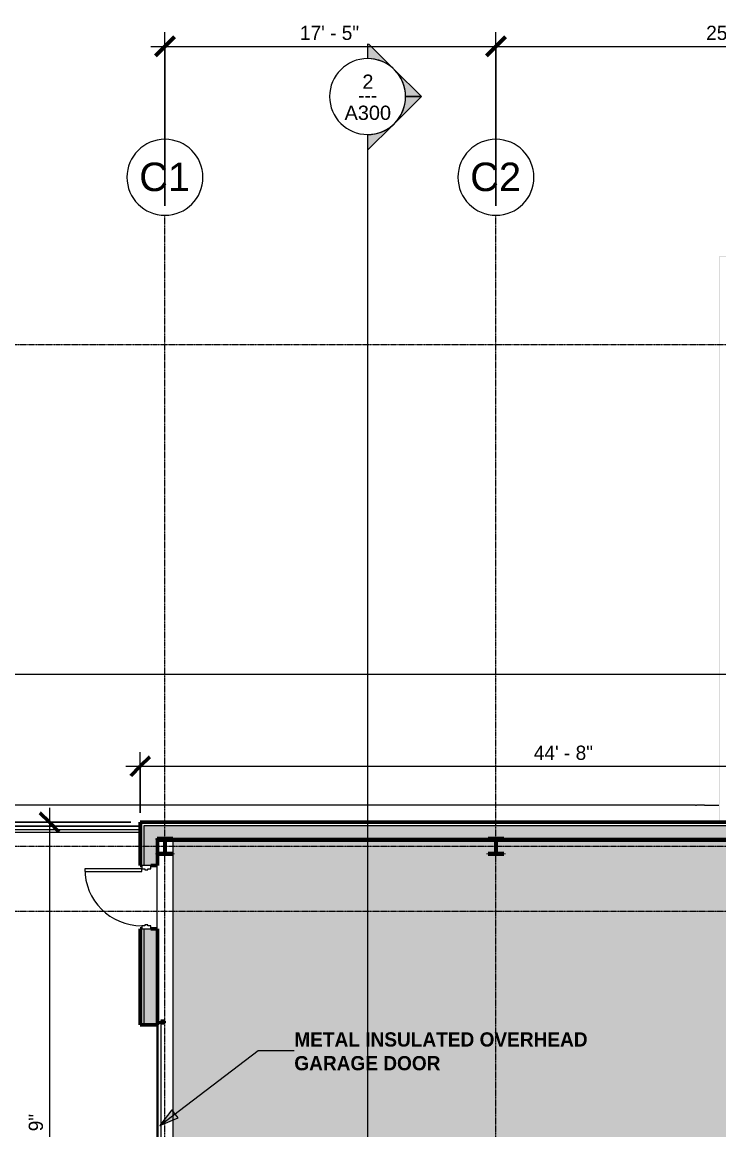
# Model space of a CAD drawing. Header units: inches. Extents: x -4133 to -1227, y 10223 to 12054.
# Drawn here: x -3652 to -3212, y 11264 to 11964 of the extents above; entities that cross this region are included whole.
import ezdxf

# ---------------------------------------------------------------- set-up
doc = ezdxf.new("R2010")
doc.units = ezdxf.units.IN
doc.header["$MEASUREMENT"] = 0
doc.linetypes.add('Grid Line 1_2_', pattern=[0.875, 0.5, -0.125, 0.125, -0.125])
for name, color, linetype, lineweight in [('A-ANNO-DIMS', 211, 'Continuous', 9), ('A-ANNO-DIMS-96', 211, 'Continuous', 9), ('A-DOOR', 31, 'Continuous', 13), ('A-DOOR-FRAM', 31, 'Continuous', 20), ('A-FLOR-HRAL', 11, 'Continuous', 9), ('A-WALL', 113, 'Continuous', 13), ('A-WALL-PATT', 111, 'Continuous', 20), ('C-BLDG-PADS', 91, 'Continuous', 13), ('C-TOPO', 7, 'Continuous', 9), ('G-ANNO-SYMB', 111, 'Continuous', 9), ('G-ANNO-TEXT', 231, 'Continuous', 9), ('S-COLS', 52, 'Continuous', 13), ('S-FNDN', 32, 'Continuous', 13), ('S-GRID', 1, 'Continuous', 9), ('S-GRID-IDEN', 1, 'Continuous', 9)]:
    doc.layers.add(name, color=color, linetype=linetype, lineweight=lineweight)
doc.styles.add('Arial', font='arial.ttf', dxfattribs={"height": 18})
doc.styles.add('Arial_1', font='arial.ttf', dxfattribs={"height": 9})
doc.styles.add('Century Gothic_1', font='ufonts.com_century-gothic.ttf', dxfattribs={"height": 9})
doc.styles.add('Century Gothic_B', font='GOTHICB.TTF', dxfattribs={"height": 9})
doc.dimstyles.new('OD__1__Tol__', dxfattribs={"dimscale": 12, "dimtxt": 9.397514, "dimasz": 1, "dimexe": 0.75, "dimexo": 0.5, "dimgap": 0.125, "dimtad": 1, "dimdec": 0, "dimzin": 3, "dimdsep": 46, "dimlunit": 4, "dimtxsty": 'Century Gothic_1', "dimblk1": 'OBLIQUE', "dimblk2": 'OBLIQUE', "dimsah": 1, "dimcen": 0.09, "dimdle": 0.75, "dimazin": 0, "dimtfac": 1, "dimtdec": 4, "dimtix": 1, "dimtmove": 0, "dimatfit": 3, "dimfxl": 1, "dimtvp": 1, "dimtfill": 1, "dimfrac": 2, "dimtolj": 1, "dimtzin": 0, "dimarcsym": 2})
pattern_1 = [(161.57, (0.48, 0.48), (-3.83995378, -1.544e-05), [0, -27.322, 3.034, 0]), (18.43, (-0.48, 0.48), (-3.83995378, 1.544e-05), [0, -27.322, 3.034, 0]), (108.43, (0.48, 0.48), (1.919622, -9.60052459), [9.106, -21.25]), (71.57, (-0.48, 0.48), (1.919622, 9.60052459), [9.106, -21.25])]
pattern_2 = [(0, (0, 0), (0, 4.798), []), (315, (0, 0), (4.7984266, 0), [6.786, -6.786]), (45, (0, 0), (4.7984266, 0), [6.786, -6.786])]

# ---------------------------------------------------------------- blocks, each defined once
blk = doc.blocks.new('Railing - Lapeyre - 1 1_2_ Post-V7-FLOOR PLAN - 1ST FLOOR PLAN')
at = {"layer": 'A-FLOR-HRAL'}
blk.add_arc((0, 0), 0.75, 180, 360, dxfattribs=at)
blk = doc.blocks.new('Railing - Railing-1341484-FLOOR PLAN - 1ST FLOOR PLAN')
at = {"layer": 'A-FLOR-HRAL'}
for p, q in [((-3773.12, 11454.02), (-3962.01, 11301.44)), ((-3961.07, 11300.28), (-3772.59, 11452.52)), ((-3577.83, 11454.02), (-3773.12, 11454.02)), ((-3772.59, 11452.52), (-3577.83, 11452.52)), ((-3961.07, 11300.28), (-3962.01, 11301.44))]:
    blk.add_line(p, q, dxfattribs=at)
blk.add_open_spline([(-3773.12, 11454.02), (-3773.12, 11454.02), (-3773.11, 11453.97), (-3773.05, 11453.81), (-3772.99, 11453.65), (-3772.94, 11453.5), (-3772.89, 11453.37), (-3772.86, 11453.27), (-3772.82, 11453.17), (-3772.78, 11453.04), (-3772.72, 11452.89), (-3772.67, 11452.73), (-3772.63, 11452.61), (-3772.6, 11452.54), (-3772.59, 11452.52), (-3772.59, 11452.52)], degree=3, knots=[0, 0, 0, 0, 0.166667, 0.25, 0.333333, 0.416667, 0.458333, 0.5, 0.541667, 0.583333, 0.666667, 0.75, 0.833333, 0.916667, 1, 1, 1, 1], dxfattribs=at)
at = {"rotation": 308.9304407069868}
blk.add_blockref('Railing - Lapeyre - 1 1_2_ Post-V7-FLOOR PLAN - 1ST FLOOR PLAN', (-3961.54, 11300.86), dxfattribs=at)
blk = doc.blocks.new('W-Wide Flange-Column - W10X49-1549803-FLOOR PLAN - 1ST FLOOR PLAN')
at = {"layer": 'S-COLS', "lineweight": 9}
h = blk.add_hatch(dxfattribs=at)
h.set_pattern_fill('FP_32', color=256, style=0, pattern_type=2)
h.set_pattern_definition([(45, (3353.203, -11443.53), (-9.503515, 9.503515), []), (45, (3353.203, -11429.13), (-9.503515, 9.503515), [])])
h.paths.add_polyline_path([(-5, -4.99), (5, -4.99), (5, -4.43), (0.86, -4.43), (0.6, -4.38), (0.37, -4.23), (0.22, -4), (0.17, -3.74), (0.17, 3.74), (0.22, 4), (0.37, 4.23), (0.6, 4.38), (0.86, 4.43), (5, 4.43), (5, 4.99), (-5, 4.99), (-5, 4.43), (-0.86, 4.43), (-0.6, 4.38), (-0.37, 4.23), (-0.22, 4), (-0.17, 3.74), (-0.17, -3.74), (-0.22, -4), (-0.37, -4.23), (-0.6, -4.38), (-0.86, -4.43), (-5, -4.43)], flags=0)
at = {"layer": 'S-COLS', "lineweight": 50}
for p, q in [((5, 4.99), (-5, 4.99)), ((-5, 4.99), (-5, 4.43)), ((-5, 4.43), (-0.86, 4.43)), ((-0.17, 3.74), (-0.17, -3.74)), ((0.17, -3.74), (0.17, 3.74)), ((0.86, 4.43), (5, 4.43)), ((5, 4.43), (5, 4.99)), ((-0.86, -4.43), (-5, -4.43)), ((-5, -4.43), (-5, -4.99)), ((-5, -4.99), (5, -4.99)), ((5, -4.43), (0.86, -4.43)), ((5, -4.99), (5, -4.43))]:
    blk.add_line(p, q, dxfattribs=at)
for centre, start, end in [((-0.86, 3.74), 0, 90), ((0.86, 3.74), 90, 180), ((-0.86, -3.74), 270, 0), ((0.86, -3.74), 180, 270)]:
    blk.add_arc(centre, 0.691, start, end, dxfattribs=at)
blk = doc.blocks.new('W-Wide Flange-Column - W10X49-V19-FLOOR PLAN - 1ST FLOOR PLAN')
at = {"layer": 'S-COLS', "lineweight": 9}
h = blk.add_hatch(dxfattribs=at)
h.set_pattern_fill('FP_33', color=256, style=0, pattern_type=2)
h.set_pattern_definition([(45, (3562.203, -11443.53), (-9.503515, 9.503515), []), (45, (3562.203, -11429.13), (-9.503515, 9.503515), [])])
h.paths.add_polyline_path([(-5, -4.99), (5, -4.99), (5, -4.43), (0.86, -4.43), (0.6, -4.38), (0.37, -4.23), (0.22, -4), (0.17, -3.74), (0.17, 3.74), (0.22, 4), (0.37, 4.23), (0.6, 4.38), (0.86, 4.43), (5, 4.43), (5, 4.99), (-5, 4.99), (-5, 4.43), (-0.86, 4.43), (-0.6, 4.38), (-0.37, 4.23), (-0.22, 4), (-0.17, 3.74), (-0.17, -3.74), (-0.22, -4), (-0.37, -4.23), (-0.6, -4.38), (-0.86, -4.43), (-5, -4.43)], flags=0)
at = {"layer": 'S-COLS', "lineweight": 50}
for p, q in [((5, 4.99), (-5, 4.99)), ((-5, 4.99), (-5, 4.43)), ((-5, 4.43), (-0.86, 4.43)), ((-0.17, 3.74), (-0.17, -3.74)), ((0.17, -3.74), (0.17, 3.74)), ((0.86, 4.43), (5, 4.43)), ((5, 4.43), (5, 4.99)), ((-0.86, -4.43), (-5, -4.43)), ((-5, -4.43), (-5, -4.99)), ((-5, -4.99), (5, -4.99)), ((5, -4.43), (0.86, -4.43)), ((5, -4.99), (5, -4.43))]:
    blk.add_line(p, q, dxfattribs=at)
for centre, start, end in [((-0.86, 3.74), 0, 90), ((0.86, 3.74), 90, 180), ((-0.86, -3.74), 270, 0), ((0.86, -3.74), 180, 270)]:
    blk.add_arc(centre, 0.691, start, end, dxfattribs=at)
blk = doc.blocks.new('Door-Sectional_DesignersChoice_Amarr - 16_x8_-1344022-FLOOR PLAN - 1ST FLOOR PLAN')
at = {"layer": 'A-DOOR'}
for p, q in [((-8.28, -41.35), (-8.28, -40.88)), ((-8.28, -40.88), (-7.28, -40.88)), ((-7.28, -40.88), (-7.28, -41.35)), ((-7, -39.59), (-7, -39.53)), ((-7, -39.53), (139, -39.53)), ((-7, -41.47), (-7, -39.59)), ((-7, -39.59), (139, -39.59)), ((-7, -41.53), (-7, -41.47)), ((-7, -41.47), (139, -41.47)), ((-7, -41.53), (139, -41.53)), ((139, -39.53), (139, -39.59)), ((139, -39.59), (139, -41.47)), ((139, -41.47), (139, -41.53)), ((139.28, -41.35), (139.28, -40.88)), ((139.28, -40.88), (140.28, -40.88)), ((140.28, -40.88), (140.28, -41.35))]:
    blk.add_line(p, q, dxfattribs=at)
at = {"layer": 'A-DOOR', "lineweight": 50}
for p, q in [((-7.28, -41.35), (-8.28, -41.35)), ((-8.28, -41.35), (-8.28, -43.35)), ((-7.28, -43.35), (-7.28, -41.35)), ((140.28, -41.35), (139.28, -41.35)), ((139.28, -41.35), (139.28, -43.35)), ((140.28, -43.35), (140.28, -41.35)), ((-8.28, -43.35), (-7.28, -43.35)), ((139.28, -43.35), (140.28, -43.35))]:
    blk.add_line(p, q, dxfattribs=at)
blk = doc.blocks.new('Door-Passage-Single-Flush - 36_ x 80_-1396074-FLOOR PLAN - 1ST FLOOR PLAN')
at = {"layer": 'A-DOOR', "lineweight": 20}
for p, q in [((18, 40.6875), (16.25, 40.6875)), ((16.25, 40.6875), (16.25, 4.6875)), ((18, 4.6875), (18, 40.6875)), ((16.25, 4.6875), (18, 4.6875))]:
    blk.add_line(p, q, dxfattribs=at)
at = {"layer": 'A-DOOR', "lineweight": 9}
blk.add_arc((18, 4.6875), 36, 90, 180, dxfattribs=at)
at = {"layer": 'A-DOOR-FRAM'}
for p, q in [((-18, 4.6875), (-20, 4.6875)), ((-20, 4.6875), (-20, -1.0625)), ((-18, 2.75), (-18, 4.6875)), ((-17.375, 2.75), (-18, 2.75)), ((-18, -1.0625), (-18, 0.875)), ((-18, 0.875), (-17.375, 0.875)), ((-17.375, 0.875), (-17.375, 2.75)), ((18, 2.75), (17.375, 2.75)), ((17.375, 2.75), (17.375, 0.875)), ((17.375, 0.875), (18, 0.875)), ((18, 4.6875), (18, 2.75)), ((20, 4.6875), (18, 4.6875)), ((18, 0.875), (18, -1.0625)), ((20, -1.0625), (20, 4.6875)), ((-20, -1.0625), (-18, -1.0625)), ((18, -1.0625), (20, -1.0625))]:
    blk.add_line(p, q, dxfattribs=at)
blk = doc.blocks.new('Section - Section Head - Filled-22785-FLOOR PLAN - 1ST FLOOR PLAN')
at = {"layer": 'G-ANNO-SYMB'}
h = blk.add_hatch(color=256, dxfattribs=at)
edge = h.paths.add_edge_path(flags=0)
edge.add_line((-0.4268, 0.1768), (-0.25, 0.3536))
edge.add_line((-0.25, 0.3536), (-0.25, 0.25))
edge.add_arc((-0.25, 0), 0.25, 90, 135)
h = blk.add_hatch(color=256, dxfattribs=at)
edge = h.paths.add_edge_path(flags=0)
edge.add_arc((-0.25, 0), 0.25, 45, 90)
edge.add_line((-0.25, 0.25), (-0.25, 0.3536))
edge.add_line((-0.25, 0.3536), (-0.0732, 0.1768))
h = blk.add_hatch(color=256, dxfattribs=at)
edge = h.paths.add_edge_path(flags=0)
edge.add_arc((-0.25, 0), 0.2503, 137.9216, 180)
edge.add_line((-0.5003, 0), (-0.6036, 0))
edge.add_line((-0.6036, 0), (-0.4358, 0.1678))
h = blk.add_hatch(color=256, dxfattribs=at)
edge = h.paths.add_edge_path(flags=0)
edge.add_line((-0.0642, 0.1678), (0.1036, 0))
edge.add_line((0.1036, 0), (0.0003, 0))
edge.add_arc((-0.25, 0), 0.2503, 0, 42.0784)
for p, q in [((-0.25, 0.3536), (-0.4268, 0.1768)), ((-0.25, 0.25), (-0.25, 0.3536)), ((-0.0732, 0.1768), (-0.25, 0.3536)), ((-0.25, 0.3536), (-0.25, 0.25)), ((-0.4358, 0.1678), (-0.6036, 0)), ((0.1036, 0), (-0.0642, 0.1678)), ((-0.6036, 0), (-0.5003, 0)), ((0.0003, 0), (0.1036, 0))]:
    blk.add_line(p, q, dxfattribs=at)
for centre, radius, start, end in [((-0.2503, 0), 0.25, 360, 180), ((-0.25, 0), 0.25, 90, 135), ((-0.25, 0), 0.25, 45, 90), ((-0.25, 0), 0.2503, 137.9216, 180), ((-0.25, 0), 0.2503, 0, 42.0784), ((-0.2503, 0), 0.25, 180, 360)]:
    blk.add_arc(centre, radius, start, end, dxfattribs=at)
blk = doc.blocks.new('DIMBLOCK8-FLOOR PLAN - 1ST FLOOR PLAN')
at = {"layer": 'A-ANNO-DIMS-96'}
for p, q in [((-3562.2, 11848.32), (-3562.2, 11958.07)), ((-3353.2, 11848.32), (-3353.2, 11958.07)), ((-3571.2, 11949.07), (-3353.2, 11949.07)), ((-3562.2, 11949.07), (-3562.2, 11848.32)), ((-3353.2, 11949.07), (-3353.2, 11848.32))]:
    blk.add_line(p, q, dxfattribs=at)
at = {"layer": 'A-ANNO-DIMS-96', "lineweight": 50}
for p, q in [((-3562.2, 11949.07), (-3568.2, 11943.07)), ((-3562.2, 11949.07), (-3556.2, 11955.07)), ((-3353.2, 11949.07), (-3359.2, 11943.07)), ((-3353.2, 11949.07), (-3347.2, 11955.07))]:
    blk.add_line(p, q, dxfattribs=at)
at = {"layer": 'A-ANNO-DIMS-96', "color": 0, "insert": (-3476.95, 11962.11), "char_height": 9, "width": 46.1821, "attachment_point": 1, "line_spacing_factor": 0.984502, "style": 'Century Gothic_1', "bg_fill": 3, "box_fill_scale": 1.25, "bg_fill_color": 256, "bg_fill_true_color": 13158600, "bg_fill_transparency": 0}
blk.add_mtext('17\' - 5"', dxfattribs=at)
blk = doc.blocks.new('_Oblique')
at = {"color": 0, "linetype": 'ByBlock', "lineweight": -2}
blk.add_line((-0.5, -0.5), (0.5, 0.5), dxfattribs=at)
blk = doc.blocks.new('DIMBLOCK9-FLOOR PLAN - 1ST FLOOR PLAN')
at = {"layer": 'A-ANNO-DIMS-96'}
for p, q in [((-3353.2, 11848.32), (-3353.2, 11958.07)), ((-3049.2, 11848.32), (-3049.2, 11958.07)), ((-3353.2, 11949.07), (-3049.2, 11949.07)), ((-3353.2, 11949.07), (-3353.2, 11848.32)), ((-3049.2, 11949.07), (-3049.2, 11848.32))]:
    blk.add_line(p, q, dxfattribs=at)
at = {"layer": 'A-ANNO-DIMS-96', "lineweight": 50}
for p, q in [((-3353.2, 11949.07), (-3359.2, 11943.07)), ((-3353.2, 11949.07), (-3347.2, 11955.07)), ((-3049.2, 11949.07), (-3055.2, 11943.07)), ((-3049.2, 11949.07), (-3043.2, 11955.07))]:
    blk.add_line(p, q, dxfattribs=at)
at = {"layer": 'A-ANNO-DIMS-96', "color": 0, "insert": (-3220.45, 11962.11), "char_height": 9, "width": 46.1821, "attachment_point": 1, "line_spacing_factor": 0.984502, "style": 'Century Gothic_1', "bg_fill": 3, "box_fill_scale": 1.25, "bg_fill_color": 256, "bg_fill_true_color": 13158600, "bg_fill_transparency": 0}
blk.add_mtext('25\' - 4"', dxfattribs=at)
blk = doc.blocks.new('DIMBLOCK30-FLOOR PLAN - 1ST FLOOR PLAN')
at = {"layer": 'A-ANNO-DIMS-96'}
for p, q in [((-3635.2, 11467.77), (-3635.2, 11053.9)), ((-3583.83, 11458.77), (-3644.2, 11458.77)), ((-3635.2, 11458.77), (-3583.83, 11458.77)), ((-3583.83, 11053.9), (-3644.2, 11053.9)), ((-3635.2, 11053.9), (-3583.83, 11053.9))]:
    blk.add_line(p, q, dxfattribs=at)
at = {"layer": 'A-ANNO-DIMS-96', "lineweight": 50}
for p, q in [((-3635.2, 11458.77), (-3641.2, 11464.77)), ((-3635.2, 11458.77), (-3629.2, 11452.77)), ((-3635.2, 11053.9), (-3641.2, 11059.9)), ((-3635.2, 11053.9), (-3629.2, 11047.9))]:
    blk.add_line(p, q, dxfattribs=at)
at = {"layer": 'A-ANNO-DIMS-96', "color": 0, "insert": (-3648.24, 11237.09), "char_height": 9, "width": 46.1821, "attachment_point": 1, "rotation": 90, "line_spacing_factor": 0.984502, "style": 'Century Gothic_1', "bg_fill": 3, "box_fill_scale": 1.25, "bg_fill_color": 256, "bg_fill_true_color": 13158600, "bg_fill_transparency": 0}
blk.add_mtext('33\' - 9"', dxfattribs=at)
blk = doc.blocks.new('DIMBLOCK32-FLOOR PLAN - 1ST FLOOR PLAN')
at = {"layer": 'A-ANNO-DIMS-96'}
for p, q in [((-3577.83, 11464.77), (-3577.83, 11503.15)), ((-3586.83, 11494.15), (-3042.2, 11494.15)), ((-3577.83, 11494.15), (-3577.83, 11464.77)), ((-3042.2, 11496.63), (-3042.2, 11485.15)), ((-3042.2, 11494.15), (-3042.2, 11496.63))]:
    blk.add_line(p, q, dxfattribs=at)
at = {"layer": 'A-ANNO-DIMS-96', "lineweight": 50}
for p, q in [((-3577.83, 11494.15), (-3583.83, 11488.15)), ((-3577.83, 11494.15), (-3571.83, 11500.15)), ((-3042.2, 11494.15), (-3048.2, 11488.15)), ((-3042.2, 11494.15), (-3036.2, 11500.15))]:
    blk.add_line(p, q, dxfattribs=at)
at = {"layer": 'A-ANNO-DIMS-96', "color": 0, "insert": (-3329.26, 11507.18), "char_height": 9, "width": 46.1821, "attachment_point": 1, "line_spacing_factor": 0.984502, "style": 'Century Gothic_1', "bg_fill": 3, "box_fill_scale": 1.25, "bg_fill_color": 256, "bg_fill_true_color": 13158600, "bg_fill_transparency": 0}
blk.add_mtext('44\' - 8"', dxfattribs=at)
blk = doc.blocks.new('Grid - Grid Head - Circle-50561-FLOOR PLAN - 1ST FLOOR PLAN')
at = {"layer": 'S-GRID-IDEN'}
for start, end in [(360, 180), (180, 360)]:
    blk.add_arc((0, 0), 0.25, start, end, dxfattribs=at)
blk = doc.blocks.new('DIMBLOCK35-FLOOR PLAN - 1ST FLOOR PLAN')
at = {"layer": 'A-ANNO-DIMS-96'}
for p, q in [((-3679.27, 10786.46), (-3679.27, 11467.77)), ((-3583.83, 11458.77), (-3688.27, 11458.77)), ((-3679.27, 11458.77), (-3583.83, 11458.77)), ((-3374.2, 10795.46), (-3688.27, 10795.46)), ((-3679.27, 10795.46), (-3374.2, 10795.46))]:
    blk.add_line(p, q, dxfattribs=at)
at = {"layer": 'A-ANNO-DIMS-96', "lineweight": 50}
for p, q in [((-3679.27, 11458.77), (-3685.27, 11464.77)), ((-3679.27, 11458.77), (-3673.27, 11452.77)), ((-3679.27, 10795.46), (-3685.27, 10801.46)), ((-3679.27, 10795.46), (-3673.27, 10789.46))]:
    blk.add_line(p, q, dxfattribs=at)
at = {"layer": 'A-ANNO-DIMS-96', "color": 0, "insert": (-3692.31, 11107.87), "char_height": 9, "width": 46.1821, "attachment_point": 1, "rotation": 90, "line_spacing_factor": 0.984502, "style": 'Century Gothic_1', "bg_fill": 3, "box_fill_scale": 1.25, "bg_fill_color": 256, "bg_fill_true_color": 13158600, "bg_fill_transparency": 0}
blk.add_mtext('55\' - 3"', dxfattribs=at)

msp = doc.modelspace()

# ---------------------------------------------------------------- hatches: boundary and pattern name
at = {"layer": 'A-WALL-PATT', "lineweight": 9}
h = msp.add_hatch(dxfattribs=at)
h.set_pattern_fill('FP_12', color=256, style=0, pattern_type=2)
h.set_pattern_definition(pattern_1)
h.paths.add_polyline_path([(-3567.58, 11064.15), (-3567.58, 11186.83), (-3575.58, 11186.83), (-3575.58, 11064.15), (-3570.21, 11064.15)], flags=0)
h.paths.add_polyline_path([(-3567.58, 11330.83), (-3567.58, 11391.33), (-3575.58, 11391.33), (-3575.58, 11330.83), (-3571.08, 11330.83)], flags=0)
h.paths.add_polyline_path([(-3575.58, 11431.33), (-3567.58, 11431.33), (-3567.58, 11456.52), (-3575.58, 11456.52), (-3575.58, 11434.02)], flags=0)
h = msp.add_hatch(dxfattribs=at)
h.set_pattern_fill('FP_12', color=256, style=0, pattern_type=2)
h.set_pattern_definition(pattern_1)
h.paths.add_polyline_path([(-3050.06, 11448.52), (-3040.02, 11448.52), (-3040.02, 11456.52), (-3567.58, 11456.52), (-3567.58, 11448.52), (-3054.2, 11448.52)], flags=0)
h = msp.add_hatch(dxfattribs=at)
h.set_pattern_fill('FP_13', color=256, style=0, pattern_type=2)
h.set_pattern_definition(pattern_2)
h.paths.add_polyline_path([(-3567.58, 11064.65), (-3567.2, 11064.65), (-3567.2, 11064.7), (-3567.08, 11064.7), (-3567.08, 11073.57), (-3567.2, 11073.57), (-3567.2, 11074.13), (-3567.08, 11074.13), (-3567.08, 11186.83), (-3567.58, 11186.83), (-3567.58, 11064.7)], flags=0)
h.paths.add_polyline_path([(-3567.58, 11330.83), (-3567.08, 11330.83), (-3567.08, 11391.33), (-3567.58, 11391.33)], flags=0)
h.paths.add_polyline_path([(-3567.08, 11431.33), (-3567.08, 11438.54), (-3567.2, 11438.54), (-3567.2, 11439.1), (-3567.08, 11439.1), (-3567.08, 11447.96), (-3567.2, 11447.96), (-3567.2, 11448.52), (-3567.58, 11448.52), (-3567.58, 11431.33)], flags=0)
h = msp.add_hatch(dxfattribs=at)
h.set_pattern_fill('FP_13', color=256, style=0, pattern_type=2)
h.set_pattern_definition(pattern_2)
h.paths.add_polyline_path([(-3054.2, 11448.02), (-3054.2, 11448.52), (-3348.2, 11448.52), (-3348.2, 11448.02), (-3078.98, 11448.02)], flags=0)
h.paths.add_polyline_path([(-3044.2, 11448.02), (-3040.02, 11448.02), (-3040.02, 11448.52), (-3044.2, 11448.52), (-3044.2, 11448.02)], flags=0)
h.paths.add_polyline_path([(-3371.63, 11448.02), (-3358.2, 11448.02), (-3358.2, 11448.52), (-3557.2, 11448.52), (-3557.2, 11448.02), (-3382.08, 11448.02)], flags=0)
at = {"layer": 'C-BLDG-PADS', "lineweight": 9}
h = msp.add_hatch(dxfattribs=at)
h.set_pattern_fill('FP_26', color=256, style=0, pattern_type=2)
h.set_pattern_definition([(0, (0, 0), (30.72, 7.68), [1.267, -21.773, 1.267, -21.773, -122.88]), (0, (0, 0), (30.72, 7.68), [-46.08, 1.267, -44.813, 1.267, -21.773, -53.76]), (0, (0, 0), (30.72, 7.68), [-115.2, 1.267, -14.093, 1.267, -37.133]), (120, (11.52, 3.84), (-22.011075, 22.7643004), [1.267, -21.773, 1.267, -21.773, -122.88]), (120, (11.52, 3.84), (-22.011075, 22.7643004), [-46.08, 1.267, -44.813, 1.267, -21.773, -53.76]), (120, (11.52, 3.84), (-22.011075, 22.7643004), [-115.2, 1.267, -14.093, 1.267, -37.133]), (240, (15.36, 19.2), (-8.708925, -30.4443004), [1.267, -21.773, 1.267, -21.773, -122.88]), (240, (15.36, 19.2), (-8.708925, -30.4443004), [-46.08, 1.267, -44.813, 1.267, -21.773, -53.76]), (240, (15.36, 19.2), (-8.708925, -30.4443004), [-115.2, 1.267, -14.093, 1.267, -37.133])])
h.paths.add_polyline_path([(-3288.01, 10815.4), (-3054.2, 10815.4), (-3054.2, 10815.69), (-3044.7, 10815.69), (-3044.7, 11438.54), (-3054.2, 11438.54), (-3054.2, 11439.1), (-3050.06, 11439.1), (-3049.8, 11439.15), (-3049.58, 11439.3), (-3049.43, 11439.53), (-3049.37, 11439.79), (-3049.37, 11446.52), (-3353.03, 11446.52), (-3353.03, 11439.79), (-3352.98, 11439.53), (-3352.83, 11439.3), (-3352.61, 11439.15), (-3352.34, 11439.1), (-3348.2, 11439.1), (-3348.2, 11438.54), (-3358.2, 11438.54), (-3358.2, 11439.1), (-3354.06, 11439.1), (-3353.8, 11439.15), (-3353.58, 11439.3), (-3353.43, 11439.53), (-3353.37, 11439.79), (-3353.37, 11446.52), (-3557.2, 11446.52), (-3557.2, 11074.14), (-3348.2, 11074.14), (-3348.2, 10815.4), (-3329.82, 10815.4)], flags=0)
h.paths.add_polyline_path([(-3044.7, 11439.1), (-3044.7, 11446.52), (-3049.03, 11446.52), (-3049.03, 11439.79), (-3048.98, 11439.53), (-3048.83, 11439.3), (-3048.61, 11439.15), (-3048.34, 11439.1)], flags=0)
at = {"layer": 'S-FNDN'}
h = msp.add_hatch(color=254, dxfattribs=at)
h.paths.add_polyline_path([(-3204.4, 11446.52), (-3202.45, 11446.52), (-3202.45, 11447.9), (-3212.45, 11447.9), (-3212.45, 11446.52)], flags=0)
h.paths.add_polyline_path([(-3212.45, 11458.77), (-3211.95, 11458.77), (-3211.95, 11815.9), (-3202.45, 11815.9), (-3202.45, 11816.4), (-3212.45, 11816.4), (-3212.45, 11459.98)], flags=0)
h = msp.add_hatch(color=254, dxfattribs=at)
h.paths.add_polyline_path([(-3786.39, 11446.52), (-3785.59, 11446.52), (-3773.83, 11456.02), (-3577.83, 11456.02), (-3577.83, 11456.52), (-3774.01, 11456.52), (-3785.79, 11447)], flags=0)
h.paths.add_polyline_path([(-3413.43, 11446.52), (-3353.37, 11446.52), (-3353.37, 11447.27), (-3353.43, 11447.53), (-3353.58, 11447.76), (-3353.78, 11447.9), (-3561.63, 11447.9), (-3561.83, 11447.76), (-3561.98, 11447.53), (-3562.03, 11447.27), (-3562.03, 11446.52), (-3434.34, 11446.52)], flags=0)
h.paths.add_polyline_path([(-3212.45, 11446.52), (-3212.45, 11447.9), (-3352.63, 11447.9), (-3352.83, 11447.76), (-3352.98, 11447.53), (-3353.03, 11447.27), (-3353.03, 11446.52), (-3225.3, 11446.52)], flags=0)
h.paths.add_polyline_path([(-3566.95, 11446.52), (-3562.37, 11446.52), (-3562.37, 11447.27), (-3562.43, 11447.53), (-3562.58, 11447.76), (-3562.78, 11447.9), (-3566.95, 11447.9), (-3566.95, 11447)], flags=0)

# ---------------------------------------------------------------- linework, layer by layer
at = {"layer": 'A-WALL', "lineweight": 50}
for p, q in [((-3577.83, 11458.77), (-3577.83, 11431.33)), ((-3040.02, 11458.77), (-3577.83, 11458.77)), ((-3566.95, 11439.1), (-3566.95, 11447.9)), ((-3566.95, 11447.9), (-3562.78, 11447.9)), ((-3561.63, 11447.9), (-3353.78, 11447.9)), ((-3352.63, 11447.9), (-3049.78, 11447.9)), ((-3566.95, 11431.33), (-3566.95, 11438.54)), ((-3577.83, 11431.33), (-3576.83, 11431.33)), ((-3571.08, 11431.33), (-3566.95, 11431.33)), ((-3576.83, 11391.33), (-3577.83, 11391.33)), ((-3577.83, 11391.33), (-3577.83, 11330.83)), ((-3566.95, 11391.33), (-3571.08, 11391.33)), ((-3566.95, 11330.83), (-3566.95, 11391.33)), ((-3577.83, 11330.83), (-3566.95, 11330.83))]:
    msp.add_line(p, q, dxfattribs=at)
at = {"layer": 'A-WALL'}
for p, q in [((-3577.08, 11458.02), (-3577.08, 11431.33)), ((-3040.02, 11458.02), (-3577.08, 11458.02)), ((-3575.58, 11456.52), (-3575.58, 11431.33)), ((-3040.02, 11456.52), (-3575.58, 11456.52)), ((-3567.58, 11448.52), (-3567.58, 11431.33)), ((-3567.58, 11448.52), (-3567.2, 11448.52)), ((-3567.08, 11447.96), (-3567.08, 11439.1)), ((-3358.2, 11448.52), (-3557.2, 11448.52)), ((-3358.2, 11448.02), (-3557.2, 11448.02)), ((-3054.2, 11448.52), (-3348.2, 11448.52)), ((-3054.2, 11448.02), (-3348.2, 11448.02)), ((-3567.08, 11438.54), (-3567.08, 11431.33)), ((-3577.08, 11391.33), (-3577.08, 11330.83)), ((-3575.58, 11391.33), (-3575.58, 11330.83)), ((-3567.58, 11391.33), (-3567.58, 11330.83)), ((-3567.08, 11391.33), (-3567.08, 11330.83))]:
    msp.add_line(p, q, dxfattribs=at)
at = {"layer": 'C-BLDG-PADS', "lineweight": 9}
for p, q in [((-3577.83, 11456.02), (-3773.83, 11456.02)), ((-3353.37, 11446.52), (-3557.2, 11446.52)), ((-3049.37, 11446.52), (-3353.03, 11446.52))]:
    msp.add_line(p, q, dxfattribs=at)
at = {"layer": 'C-TOPO'}
for p, q in [((-3227.2, 11469.52), (-3773.34, 11469.52)), ((-3227.2, 11469.52), (-3773.34, 11469.52)), ((-3227.2, 11469.52), (-3226.48, 11469.52)), ((-3227.2, 11469.52), (-3226.48, 11469.52)), ((-3221.47, 11469.52), (-3226.48, 11469.52)), ((-3221.47, 11469.52), (-3226.48, 11469.52)), ((-3221.47, 11469.52), (-3212.45, 11469.52)), ((-3221.47, 11469.52), (-3212.45, 11469.52))]:
    msp.add_line(p, q, dxfattribs=at)
at = {"layer": 'G-ANNO-SYMB'}
for p, q in [((-3434.23, 11893.32), (-3434.23, 10232.43)), ((-4043.19, 11552.4), (-1407.87, 11552.4))]:
    msp.add_line(p, q, dxfattribs=at)
at = {"layer": 'S-FNDN'}
for p, q in [((-3774.01, 11456.52), (-3577.83, 11456.52)), ((-3562.37, 11446.52), (-3566.95, 11446.52)), ((-3557.2, 11446.52), (-3562.03, 11446.52)), ((-3557.2, 11446.52), (-3557.2, 11439.1)), ((-3557.2, 11438.54), (-3557.2, 11074.14)), ((-3567.2, 11391.33), (-3567.2, 11431.33)), ((-3567.2, 11186.83), (-3567.2, 11330.83))]:
    msp.add_line(p, q, dxfattribs=at)
at = {"layer": 'S-GRID', "linetype": 'Grid Line 1_2_'}
for p, q in [((-1362.8, 11760.4), (-3914.18, 11760.4)), ((-1362.8, 11402.4), (-3914.18, 11402.4))]:
    msp.add_line(p, q, dxfattribs=at)

# ---------------------------------------------------------------- block references
at = {"layer": 'A-DOOR', "rotation": 90}
for name, p in [('Door-Passage-Single-Flush - 36_ x 80_-1396074-FLOOR PLAN - 1ST FLOOR PLAN', (-3572.14, 11411.33)), ('Door-Sectional_DesignersChoice_Amarr - 16_x8_-1344022-FLOOR PLAN - 1ST FLOOR PLAN', (-3606.13, 11192.83))]:
    msp.add_blockref(name, p, dxfattribs=at)
at = {"layer": 'A-FLOR-HRAL'}
msp.add_blockref('Railing - Railing-1341484-FLOOR PLAN - 1ST FLOOR PLAN', (0, 0), dxfattribs=at)
at = {"layer": 'G-ANNO-SYMB', "xscale": 95.99999999999994, "yscale": 95.99999999999994, "zscale": 95.99999999999994, "rotation": 269.9999999999996}
msp.add_blockref('Section - Section Head - Filled-22785-FLOOR PLAN - 1ST FLOOR PLAN', (-3434.23, 11893.32), dxfattribs=at)
at = {"layer": 'S-COLS', "lineweight": 9}
for name, p in [('W-Wide Flange-Column - W10X49-V19-FLOOR PLAN - 1ST FLOOR PLAN', (-3562.2, 11443.53)), ('W-Wide Flange-Column - W10X49-1549803-FLOOR PLAN - 1ST FLOOR PLAN', (-3353.2, 11443.53))]:
    msp.add_blockref(name, p, dxfattribs=at)

# ---------------------------------------------------------------- texts
at = {"layer": 'G-ANNO-SYMB', "char_height": 9, "attachment_point": 1}
for s, insert, width, style in [('2', (-3437.55, 11931.23), 8.484, 'Arial_1'), ('---', (-3440.2, 11922.73), 15.453, 'Century Gothic_1'), ('A300', (-3448.8, 11911.6), 35.754, 'Arial_1')]:
    msp.add_mtext(s, dxfattribs=dict(at, insert=insert, width=width, style=style))

# ---------------------------------------------------------------- next in the draw order: dimensions: what is measured, and where the dimension line sits
at = {"layer": 'A-ANNO-DIMS'}
dim = msp.add_linear_dim(base=(-3353.2, 11949.07), p1=(-3562.2, 11842.32), p2=(-3353.2, 11842.32), dimstyle='OD__1__Tol__', override={"dimpost": '<>', "dimfxl": 209}, dxfattribs=at)
dim.commit()
dim.dimension.update_dxf_attribs({"geometry": 'DIMBLOCK8-FLOOR PLAN - 1ST FLOOR PLAN', "text_midpoint": (-3457.7, 11955.19)})
dim = msp.add_linear_dim(base=(-3635.2, 11053.9), p1=(-3577.83, 11458.77), p2=(-3577.83, 11053.9), angle=90, dimstyle='OD__1__Tol__', override={"dimpost": '<>', "dimfxl": 404.875}, dxfattribs=at)
dim.commit()
dim.dimension.update_dxf_attribs({"geometry": 'DIMBLOCK30-FLOOR PLAN - 1ST FLOOR PLAN', "text_midpoint": (-3641.43, 11256.33)})

# ---------------------------------------------------------------- next in the draw order: linework, layer by layer
at = {"layer": 'S-GRID', "linetype": 'Grid Line 1_2_'}
msp.add_line((-1362.8, 11443.53), (-3796.51, 11443.53), dxfattribs=at)

# ---------------------------------------------------------------- next in the draw order: block references
at = {"layer": 'S-GRID-IDEN', "xscale": 95.99999999999994, "yscale": 95.99999999999994, "zscale": 95.99999999999994}
msp.add_blockref('Grid - Grid Head - Circle-50561-FLOOR PLAN - 1ST FLOOR PLAN', (-3562.2, 11866.32), dxfattribs=at)

# ---------------------------------------------------------------- next in the draw order: texts
at = {"layer": 'S-GRID-IDEN', "insert": (-3578.46, 11875.6), "char_height": 18, "width": 39.087, "attachment_point": 1, "style": 'Arial'}
msp.add_mtext('C1', dxfattribs=at)

# ---------------------------------------------------------------- next in the draw order: dimensions: what is measured, and where the dimension line sits
at = {"layer": 'A-ANNO-DIMS'}
for base, p1, p2, override, picture, middle in [((-3049.2, 11949.07), (-3353.2, 11842.32), (-3049.2, 11842.32), {"dimpost": '<>', "dimfxl": 304}, 'DIMBLOCK9-FLOOR PLAN - 1ST FLOOR PLAN', (-3201.2, 11955.3)), ((-3042.2, 11494.15), (-3577.83, 11458.77), (-3042.2, 11502.63), {"dimpost": '<>', "dimfxl": 537.417793}, 'DIMBLOCK32-FLOOR PLAN - 1ST FLOOR PLAN', (-3310.02, 11500.37))]:
    dim = msp.add_linear_dim(base=base, p1=p1, p2=p2, dimstyle='OD__1__Tol__', override=override, dxfattribs=at)
    dim.commit()
    dim.dimension.update_dxf_attribs({"geometry": picture, "text_midpoint": middle})

# ---------------------------------------------------------------- next in the draw order: linework, layer by layer
at = {"layer": 'S-GRID', "linetype": 'Grid Line 1_2_'}
for p, q in [((-3562.2, 10413.09), (-3562.2, 11842.32)), ((-3353.2, 10413.09), (-3353.2, 11842.32))]:
    msp.add_line(p, q, dxfattribs=at)

# ---------------------------------------------------------------- next in the draw order: block references
at = {"layer": 'S-GRID-IDEN', "xscale": 95.99999999999994, "yscale": 95.99999999999994, "zscale": 95.99999999999994}
msp.add_blockref('Grid - Grid Head - Circle-50561-FLOOR PLAN - 1ST FLOOR PLAN', (-3353.2, 11866.32), dxfattribs=at)

# ---------------------------------------------------------------- next in the draw order: texts
at = {"layer": 'S-GRID-IDEN', "insert": (-3369.46, 11875.6), "char_height": 18, "width": 39.087, "attachment_point": 1, "style": 'Arial'}
msp.add_mtext('C2', dxfattribs=at)

# ---------------------------------------------------------------- next in the draw order: dimensions: what is measured, and where the dimension line sits
at = {"layer": 'A-ANNO-DIMS'}
dim = msp.add_linear_dim(base=(-3679.27, 11458.77), p1=(-3368.2, 10795.46), p2=(-3577.83, 11458.77), angle=90, dimstyle='OD__1__Tol__', override={"dimpost": '<>', "dimfxl": 695.647981}, dxfattribs=at)
dim.commit()
dim.dimension.update_dxf_attribs({"geometry": 'DIMBLOCK35-FLOOR PLAN - 1ST FLOOR PLAN', "text_midpoint": (-3685.5, 11127.11)})

# ---------------------------------------------------------------- next in the draw order: hatches: boundary and pattern name
at = {"layer": 'G-ANNO-TEXT'}
msp.add_hatch(color=256, dxfattribs=at).paths.add_polyline_path([(-3565.37, 11267.19), (-3553.88, 11271.91), (-3557.78, 11277.03)], flags=0)

# ---------------------------------------------------------------- next in the draw order: linework, layer by layer
for p, q in [((-3565.37, 11267.19), (-3503.37, 11314.51)), ((-3503.37, 11314.51), (-3480.52, 11314.51)), ((-3557.78, 11277.03), (-3565.37, 11267.19)), ((-3553.88, 11271.91), (-3557.78, 11277.03)), ((-3565.37, 11267.19), (-3553.88, 11271.91))]:
    msp.add_line(p, q, dxfattribs=at)

# ---------------------------------------------------------------- next in the draw order: texts
at = {"layer": 'G-ANNO-TEXT', "char_height": 9, "attachment_point": 1, "style": 'Century Gothic_B'}
for s, insert, width in [('METAL INSULATED OVERHEAD', (-3480.52, 11326.01), 215.13), ('GARAGE DOOR', (-3480.52, 11311.01), 116.655)]:
    msp.add_mtext(s, dxfattribs=dict(at, insert=insert, width=width))

doc.saveas('drawing.dxf')
